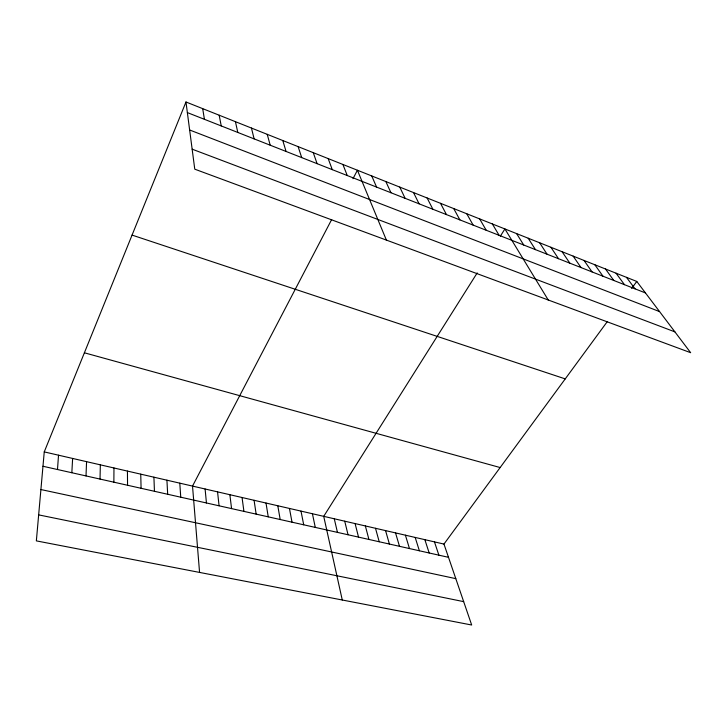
<?xml version="1.0" encoding="UTF-8"?>
<svg xmlns="http://www.w3.org/2000/svg" width="727" height="727" viewBox="0 0 727 727"><rect width="100%" height="100%" fill="white"/><g stroke="black" fill="none" stroke-linecap="round" stroke-linejoin="round"><path stroke-width="1.09" d="M113.866 482.183L113.966 467.979M100.026 479.075L100.344 464.835M86.013 475.931L86.568 461.663M71.837 472.741L72.627 458.446M57.488 469.524L58.523 455.193M185.976 101.989L194.763 169.173L690.65 352.695L636.779 281.449L185.976 101.989L44.247 451.903L36.35 540.879L471.678 625.011L443.961 544.069L607.218 321.716M331.676 219.527L192.519 486.09L199.571 572.422M352.995 178.697L357.411 170.236L386.391 240.092M477.194 272.916L323.715 516.343L342.272 600.002M500.34 236.193L504.911 228.95L548.24 299.997M631.609 288.492L636.779 281.449M38.658 514.88L463.672 601.638M40.903 489.544L455.802 578.647M42.975 466.261L448.495 557.318M44.247 451.903L443.961 544.069M84.387 352.795L500.14 467.543M132.06 235.094L565.233 378.894M192.146 149.171L674.91 331.875M189.638 129.988L659.571 311.592M187.357 112.594L645.476 292.945M626.465 277.341L635.034 288.837M616.042 273.198L624.484 284.684M605.5 268.999L613.806 280.486M594.831 264.755L603.01 276.233M584.045 260.457L592.078 271.925M573.13 256.113L581.027 267.572M562.089 251.715L569.841 263.174M550.921 247.271L558.518 258.712M539.625 242.773L547.067 254.205M528.184 238.22L535.472 249.643M516.615 233.612L523.731 245.026M492.352 223.952L499.122 235.33M479.638 218.891L486.218 230.25M466.761 213.765L473.15 225.106M453.721 208.576L459.9 219.89M440.498 203.315L446.478 214.61M427.112 197.98L432.874 209.249M413.536 192.582L419.088 203.824M399.786 187.103L405.112 198.326M385.855 181.559L390.953 192.746M371.724 175.934L376.586 187.093M342.899 164.456L347.261 175.543M328.177 158.595L332.284 169.655M313.264 152.661L317.099 163.675M434.455 541.879L438.881 555.155M298.134 146.636L301.696 157.605M424.859 539.661L429.175 552.983M415.181 537.435L419.37 550.775M405.402 535.172L409.474 548.558M282.785 140.529L286.065 151.452M395.533 532.9L399.486 546.313M385.564 530.601L389.399 544.05M375.505 528.284L379.212 541.76M267.227 134.331L270.208 145.209M365.354 525.939L368.925 539.452M355.094 523.576L358.529 537.117M251.442 128.052L254.123 138.884M344.734 521.186L348.042 534.763M334.275 518.778L337.446 532.382M235.43 121.673L237.802 132.459M312.419 513.735L315.291 527.411M300.996 511.099L303.713 524.812M219.181 115.211L221.235 125.935M289.455 508.446L292.018 522.186M277.796 505.756L280.186 519.523M202.697 108.65L204.423 119.319M266.009 503.039L268.236 516.842M254.087 500.285L256.149 514.125M242.046 497.513L243.927 511.381M229.868 494.705L231.568 508.609M217.555 491.861L219.072 505.801M205.105 488.989L206.441 502.966M179.796 483.155L180.741 497.195M166.928 480.193L167.673 494.26M153.915 477.185L154.451 491.298M140.747 474.149L141.083 488.29M127.434 471.087L127.552 485.254"/></g></svg>
